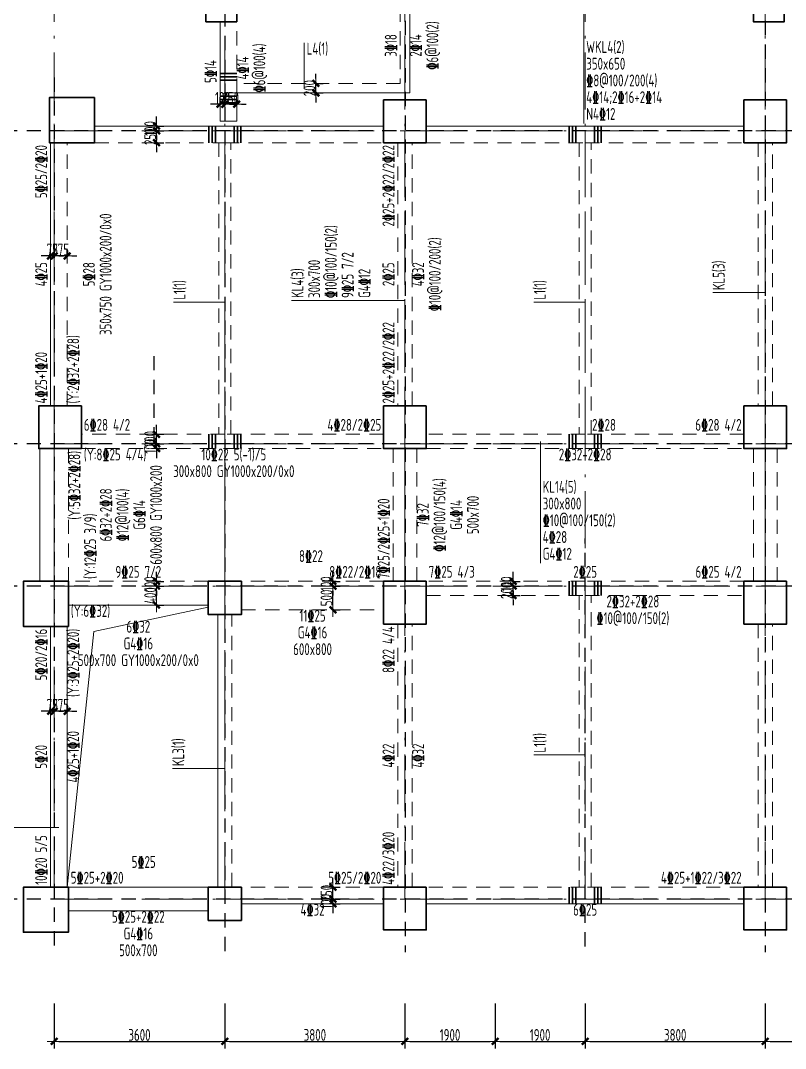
# Model space of a CAD drawing. Header units: millimetres. Extents: x 539196 to 807275, y 431843 to 1156631.
# Drawn here: x 678046 to 694180, y 869509 to 891184 of the extents above; entities that cross this region are included whole.
import ezdxf
from ezdxf.enums import TextEntityAlignment as Align

# ---------------------------------------------------------------- set-up
doc = ezdxf.new("R2010")
doc.units = ezdxf.units.MM
doc.header["$MEASUREMENT"] = 0
for name, pattern in [('DOTE', [2.42, 2, -0.2, 0.02, -0.2]), ('点划线', [1850, 1200, -300, 50, -300]), ('虚线', [500, 300, -200])]:
    doc.linetypes.add(name, pattern=pattern)
doc.layers.add('DOTE', color=1, linetype='DOTE')
for name, color, linetype, lineweight in [('尺寸标注-梁', 3, 'Continuous', 18), ('板洞边线', 253, 'Continuous', 18), ('梁原位标注', 7, 'Continuous', 18), ('梁名称编号', 2, 'Continuous', 18), ('梁标注引线', 2, 'Continuous', 18), ('梁附加箍筋', 1, 'Continuous', 35), ('梁集中标注', 2, 'Continuous', 18), ('砼柱', 2, 'Continuous', 35), ('砼梁', 4, 'Continuous', 18), ('轴线', 9, '点划线', 18), ('轴线标注', 3, 'Continuous', 18)]:
    doc.layers.add(name, color=color, linetype=linetype, lineweight=lineweight)
doc.styles.add('样式 1_yjk_yjk_yjk_yjk_yjk_yjk_yjk_yjk_yjk_yjk', font='yjkeng.shx', dxfattribs={"width": 0.7, "bigfont": 'yjkchn.shx'})
doc.dimstyles.new('盈建科结构_yjk_yjk_yjk_yjk_yjk_yjk_yjk_yjk_yjk_yjk', dxfattribs={"dimscale": 100, "dimtxt": 2.5, "dimasz": 1, "dimexe": 1.5, "dimexo": 0.625, "dimgap": 0.1, "dimtad": 1, "dimdec": 0, "dimrnd": 1, "dimzin": 0, "dimdsep": 46, "dimtxsty": '样式 1_yjk_yjk_yjk_yjk_yjk_yjk_yjk_yjk_yjk_yjk', "dimblk": '_yjkbk', "dimblk1": 'ARCHTICK', "dimblk2": 'ARCHTICK', "dimcen": 0.09, "dimadec": 0, "dimazin": 0, "dimtfac": 1, "dimtdec": 4, "dimtix": 1, "dimtmove": 2, "dimatfit": 3, "dimfxl": 0, "dimtolj": 1, "dimtzin": 0, "dimarcsym": 0})

# ---------------------------------------------------------------- blocks, each defined once
blk = doc.blocks.new('_yjkbk')
blk.add_line((-1, 0), (1.5, 0))
blk.add_lwpolyline([(-0.7, -0.7, 0.5, 0.5, 0), (0.7, 0.7, 0.5, 0.5, 0)], format="xyseb")
blk = doc.blocks.new('*D341')
at = {"layer": 'Defpoints', "color": 0}
for p in [(688435, 879259), (688436, 879259), (688435, 879059)]:
    blk.add_point(p, dxfattribs=at)
at = {"layer": '尺寸标注-梁', "color": 0, "lineweight": -2}
for p, q in [((688436, 879359), (688436, 879459)), ((688435, 879259), (688586, 879259)), ((688436, 879059), (688436, 879259)), ((688435, 879059), (688586, 879059)), ((688436, 878959), (688436, 878859))]:
    blk.add_line(p, q, dxfattribs=at)
at = {"layer": '尺寸标注-梁', "color": 0, "lineweight": -2, "xscale": 100, "yscale": 100, "zscale": 100}
for p, rotation in [((688436, 879259), 270), ((688436, 879059), 90)]:
    blk.add_blockref('_yjkbk', p, dxfattribs=dict(at, rotation=rotation))
at = {"layer": '尺寸标注-梁', "color": 0, "insert": (688301, 879159), "char_height": 250, "attachment_point": 5, "rotation": 90, "style": '样式 1_yjk_yjk_yjk_yjk_yjk_yjk_yjk_yjk_yjk_yjk'}
blk.add_mtext('\\A1;200', dxfattribs=at)
blk = doc.blocks.new('_ARCHTICK')
at = {"color": 0, "linetype": 'ByBlock', "const_width": 0.15}
blk.add_lwpolyline([(-0.5, -0.5), (0.5, 0.5)], dxfattribs=at)
blk = doc.blocks.new('*D342')
at = {"layer": 'Defpoints', "color": 0}
for p in [(688435, 879359), (688436, 879359), (688435, 879259)]:
    blk.add_point(p, dxfattribs=at)
at = {"layer": '尺寸标注-梁', "color": 0, "lineweight": -2}
for p, q in [((688435, 879359), (688586, 879359)), ((688436, 879459), (688436, 879559)), ((688436, 879259), (688436, 879359)), ((688435, 879259), (688586, 879259)), ((688436, 879159), (688436, 879059))]:
    blk.add_line(p, q, dxfattribs=at)
at = {"layer": '尺寸标注-梁', "color": 0, "lineweight": -2, "xscale": 100, "yscale": 100, "zscale": 100}
for p, rotation in [((688436, 879359), 270), ((688436, 879259), 90)]:
    blk.add_blockref('_yjkbk', p, dxfattribs=dict(at, rotation=rotation))
at = {"layer": '尺寸标注-梁', "color": 0, "insert": (688301, 879309), "char_height": 250, "attachment_point": 5, "rotation": 90, "style": '样式 1_yjk_yjk_yjk_yjk_yjk_yjk_yjk_yjk_yjk_yjk'}
blk.add_mtext('\\A1;100', dxfattribs=at)
blk = doc.blocks.new('*D343')
at = {"layer": 'Defpoints', "color": 0}
for p in [(678755, 886220), (678755, 886219), (679030, 886219)]:
    blk.add_point(p, dxfattribs=at)
at = {"layer": '尺寸标注-梁', "color": 0, "lineweight": -2}
for p, q in [((678755, 886219), (678755, 886370)), ((679030, 886219), (679030, 886370)), ((678655, 886220), (678555, 886220)), ((679030, 886220), (678755, 886220)), ((679130, 886220), (679230, 886220))]:
    blk.add_line(p, q, dxfattribs=at)
at = {"layer": '尺寸标注-梁', "color": 0, "lineweight": -2, "xscale": 100, "yscale": 100, "zscale": 100}
blk.add_blockref('_yjkbk', (678755, 886220), dxfattribs=at)
at = {"layer": '尺寸标注-梁', "color": 0, "lineweight": -2, "xscale": 100, "yscale": 100, "zscale": 100, "rotation": 180}
blk.add_blockref('_yjkbk', (679030, 886220), dxfattribs=at)
at = {"layer": '尺寸标注-梁', "color": 0, "insert": (678893, 886355), "char_height": 250, "attachment_point": 5, "style": '样式 1_yjk_yjk_yjk_yjk_yjk_yjk_yjk_yjk_yjk_yjk'}
blk.add_mtext('\\A1;275', dxfattribs=at)
blk = doc.blocks.new('*D344')
at = {"layer": 'Defpoints', "color": 0}
for p in [(678680, 886220), (678680, 886219), (678755, 886219)]:
    blk.add_point(p, dxfattribs=at)
at = {"layer": '尺寸标注-梁', "color": 0, "lineweight": -2}
for p, q in [((678680, 886219), (678680, 886370)), ((678755, 886219), (678755, 886370)), ((678580, 886220), (678480, 886220)), ((678755, 886220), (678680, 886220)), ((678855, 886220), (678955, 886220))]:
    blk.add_line(p, q, dxfattribs=at)
at = {"layer": '尺寸标注-梁', "color": 0, "lineweight": -2, "xscale": 100, "yscale": 100, "zscale": 100}
blk.add_blockref('_yjkbk', (678680, 886220), dxfattribs=at)
at = {"layer": '尺寸标注-梁', "color": 0, "lineweight": -2, "xscale": 100, "yscale": 100, "zscale": 100, "rotation": 180}
blk.add_blockref('_yjkbk', (678755, 886220), dxfattribs=at)
at = {"layer": '尺寸标注-梁', "color": 0, "insert": (678718, 886355), "char_height": 250, "attachment_point": 5, "style": '样式 1_yjk_yjk_yjk_yjk_yjk_yjk_yjk_yjk_yjk_yjk'}
blk.add_mtext('\\A1;75', dxfattribs=at)
blk = doc.blocks.new('*D345')
at = {"layer": 'Defpoints', "color": 0}
for p in [(678755, 876620), (678755, 876619), (679030, 876619)]:
    blk.add_point(p, dxfattribs=at)
at = {"layer": '尺寸标注-梁', "color": 0, "lineweight": -2}
for p, q in [((678755, 876619), (678755, 876770)), ((679030, 876619), (679030, 876770)), ((678655, 876620), (678555, 876620)), ((679030, 876620), (678755, 876620)), ((679130, 876620), (679230, 876620))]:
    blk.add_line(p, q, dxfattribs=at)
at = {"layer": '尺寸标注-梁', "color": 0, "lineweight": -2, "xscale": 100, "yscale": 100, "zscale": 100}
blk.add_blockref('_yjkbk', (678755, 876620), dxfattribs=at)
at = {"layer": '尺寸标注-梁', "color": 0, "lineweight": -2, "xscale": 100, "yscale": 100, "zscale": 100, "rotation": 180}
blk.add_blockref('_yjkbk', (679030, 876620), dxfattribs=at)
at = {"layer": '尺寸标注-梁', "color": 0, "insert": (678893, 876755), "char_height": 250, "attachment_point": 5, "style": '样式 1_yjk_yjk_yjk_yjk_yjk_yjk_yjk_yjk_yjk_yjk'}
blk.add_mtext('\\A1;275', dxfattribs=at)
blk = doc.blocks.new('*D346')
at = {"layer": 'Defpoints', "color": 0}
for p in [(678680, 876620), (678680, 876619), (678755, 876619)]:
    blk.add_point(p, dxfattribs=at)
at = {"layer": '尺寸标注-梁', "color": 0, "lineweight": -2}
for p, q in [((678680, 876619), (678680, 876770)), ((678755, 876619), (678755, 876770)), ((678580, 876620), (678480, 876620)), ((678755, 876620), (678680, 876620)), ((678855, 876620), (678955, 876620))]:
    blk.add_line(p, q, dxfattribs=at)
at = {"layer": '尺寸标注-梁', "color": 0, "lineweight": -2, "xscale": 100, "yscale": 100, "zscale": 100}
blk.add_blockref('_yjkbk', (678680, 876620), dxfattribs=at)
at = {"layer": '尺寸标注-梁', "color": 0, "lineweight": -2, "xscale": 100, "yscale": 100, "zscale": 100, "rotation": 180}
blk.add_blockref('_yjkbk', (678755, 876620), dxfattribs=at)
at = {"layer": '尺寸标注-梁', "color": 0, "insert": (678718, 876755), "char_height": 250, "attachment_point": 5, "style": '样式 1_yjk_yjk_yjk_yjk_yjk_yjk_yjk_yjk_yjk_yjk'}
blk.add_mtext('\\A1;75', dxfattribs=at)
blk = doc.blocks.new('*D347')
at = {"layer": 'Defpoints', "color": 0}
for p in [(680915, 888859), (680916, 888859), (680915, 888609)]:
    blk.add_point(p, dxfattribs=at)
at = {"layer": '尺寸标注-梁', "color": 0, "lineweight": -2}
for p, q in [((680916, 888959), (680916, 889059)), ((680915, 888859), (681066, 888859)), ((680916, 888609), (680916, 888859)), ((680915, 888609), (681066, 888609)), ((680916, 888509), (680916, 888409))]:
    blk.add_line(p, q, dxfattribs=at)
at = {"layer": '尺寸标注-梁', "color": 0, "lineweight": -2, "xscale": 100, "yscale": 100, "zscale": 100}
for p, rotation in [((680916, 888859), 270), ((680916, 888609), 90)]:
    blk.add_blockref('_yjkbk', p, dxfattribs=dict(at, rotation=rotation))
at = {"layer": '尺寸标注-梁', "color": 0, "insert": (680781, 888734), "char_height": 250, "attachment_point": 5, "rotation": 90, "style": '样式 1_yjk_yjk_yjk_yjk_yjk_yjk_yjk_yjk_yjk_yjk'}
blk.add_mtext('\\A1;250', dxfattribs=at)
blk = doc.blocks.new('*D348')
at = {"layer": 'Defpoints', "color": 0}
for p in [(680915, 888959), (680916, 888959), (680915, 888859)]:
    blk.add_point(p, dxfattribs=at)
at = {"layer": '尺寸标注-梁', "color": 0, "lineweight": -2}
for p, q in [((680916, 889059), (680916, 889159)), ((680915, 888959), (681066, 888959)), ((680916, 888859), (680916, 888959)), ((680915, 888859), (681066, 888859)), ((680916, 888759), (680916, 888659))]:
    blk.add_line(p, q, dxfattribs=at)
at = {"layer": '尺寸标注-梁', "color": 0, "lineweight": -2, "xscale": 100, "yscale": 100, "zscale": 100}
for p, rotation in [((680916, 888959), 270), ((680916, 888859), 90)]:
    blk.add_blockref('_yjkbk', p, dxfattribs=dict(at, rotation=rotation))
at = {"layer": '尺寸标注-梁', "color": 0, "insert": (680781, 888909), "char_height": 250, "attachment_point": 5, "rotation": 90, "style": '样式 1_yjk_yjk_yjk_yjk_yjk_yjk_yjk_yjk_yjk_yjk'}
blk.add_mtext('\\A1;100', dxfattribs=at)
blk = doc.blocks.new('*D349')
at = {"layer": 'Defpoints', "color": 0}
for p in [(680915, 882259), (680916, 882259), (680915, 882159)]:
    blk.add_point(p, dxfattribs=at)
at = {"layer": '尺寸标注-梁', "color": 0, "lineweight": -2}
for p, q in [((680916, 882359), (680916, 882459)), ((680915, 882259), (681066, 882259)), ((680916, 882159), (680916, 882259)), ((680915, 882159), (681066, 882159)), ((680916, 882059), (680916, 881959))]:
    blk.add_line(p, q, dxfattribs=at)
at = {"layer": '尺寸标注-梁', "color": 0, "lineweight": -2, "xscale": 100, "yscale": 100, "zscale": 100}
for p, rotation in [((680916, 882259), 270), ((680916, 882159), 90)]:
    blk.add_blockref('_yjkbk', p, dxfattribs=dict(at, rotation=rotation))
at = {"layer": '尺寸标注-梁', "color": 0, "insert": (680781, 882209), "char_height": 250, "attachment_point": 5, "rotation": 90, "style": '样式 1_yjk_yjk_yjk_yjk_yjk_yjk_yjk_yjk_yjk_yjk'}
blk.add_mtext('\\A1;100', dxfattribs=at)
blk = doc.blocks.new('*D350')
at = {"layer": 'Defpoints', "color": 0}
for p in [(680915, 882459), (680916, 882459), (680915, 882259)]:
    blk.add_point(p, dxfattribs=at)
at = {"layer": '尺寸标注-梁', "color": 0, "lineweight": -2}
for p, q in [((680916, 882559), (680916, 882659)), ((680915, 882459), (681066, 882459)), ((680916, 882259), (680916, 882459)), ((680915, 882259), (681066, 882259)), ((680916, 882159), (680916, 882059))]:
    blk.add_line(p, q, dxfattribs=at)
at = {"layer": '尺寸标注-梁', "color": 0, "lineweight": -2, "xscale": 100, "yscale": 100, "zscale": 100}
for p, rotation in [((680916, 882459), 270), ((680916, 882259), 90)]:
    blk.add_blockref('_yjkbk', p, dxfattribs=dict(at, rotation=rotation))
at = {"layer": '尺寸标注-梁', "color": 0, "insert": (680781, 882359), "char_height": 250, "attachment_point": 5, "rotation": 90, "style": '样式 1_yjk_yjk_yjk_yjk_yjk_yjk_yjk_yjk_yjk_yjk'}
blk.add_mtext('\\A1;200', dxfattribs=at)
blk = doc.blocks.new('*D351')
at = {"layer": 'Defpoints', "color": 0}
for p in [(680915, 879259), (680916, 879259), (680915, 878859)]:
    blk.add_point(p, dxfattribs=at)
at = {"layer": '尺寸标注-梁', "color": 0, "lineweight": -2}
for p, q in [((680915, 879259), (681066, 879259)), ((680916, 878959), (680916, 879159)), ((680915, 878859), (681066, 878859))]:
    blk.add_line(p, q, dxfattribs=at)
at = {"layer": '尺寸标注-梁', "color": 0, "lineweight": -2, "xscale": 100, "yscale": 100, "zscale": 100}
for p, rotation in [((680916, 879259), 90), ((680916, 878859), 270)]:
    blk.add_blockref('_yjkbk', p, dxfattribs=dict(at, rotation=rotation))
at = {"layer": '尺寸标注-梁', "color": 0, "insert": (680781, 879059), "char_height": 250, "attachment_point": 5, "rotation": 90, "style": '样式 1_yjk_yjk_yjk_yjk_yjk_yjk_yjk_yjk_yjk_yjk'}
blk.add_mtext('\\A1;400', dxfattribs=at)
blk = doc.blocks.new('*D352')
at = {"layer": 'Defpoints', "color": 0}
for p in [(680915, 879359), (680916, 879359), (680915, 879259)]:
    blk.add_point(p, dxfattribs=at)
at = {"layer": '尺寸标注-梁', "color": 0, "lineweight": -2}
for p, q in [((680915, 879359), (681066, 879359)), ((680916, 879459), (680916, 879559)), ((680916, 879259), (680916, 879359)), ((680915, 879259), (681066, 879259)), ((680916, 879159), (680916, 879059))]:
    blk.add_line(p, q, dxfattribs=at)
at = {"layer": '尺寸标注-梁', "color": 0, "lineweight": -2, "xscale": 100, "yscale": 100, "zscale": 100}
for p, rotation in [((680916, 879359), 270), ((680916, 879259), 90)]:
    blk.add_blockref('_yjkbk', p, dxfattribs=dict(at, rotation=rotation))
at = {"layer": '尺寸标注-梁', "color": 0, "insert": (680781, 879309), "char_height": 250, "attachment_point": 5, "rotation": 90, "style": '样式 1_yjk_yjk_yjk_yjk_yjk_yjk_yjk_yjk_yjk_yjk'}
blk.add_mtext('\\A1;100', dxfattribs=at)
blk = doc.blocks.new('*D353')
at = {"layer": 'Defpoints', "color": 0}
for p in [(684635, 879259), (684636, 879259), (684635, 878759)]:
    blk.add_point(p, dxfattribs=at)
at = {"layer": '尺寸标注-梁', "color": 0, "lineweight": -2}
for p, q in [((684635, 879259), (684786, 879259)), ((684636, 878859), (684636, 879159)), ((684635, 878759), (684786, 878759))]:
    blk.add_line(p, q, dxfattribs=at)
at = {"layer": '尺寸标注-梁', "color": 0, "lineweight": -2, "xscale": 100, "yscale": 100, "zscale": 100}
for p, rotation in [((684636, 879259), 90), ((684636, 878759), 270)]:
    blk.add_blockref('_yjkbk', p, dxfattribs=dict(at, rotation=rotation))
at = {"layer": '尺寸标注-梁', "color": 0, "insert": (684501, 879009), "char_height": 250, "attachment_point": 5, "rotation": 90, "style": '样式 1_yjk_yjk_yjk_yjk_yjk_yjk_yjk_yjk_yjk_yjk'}
blk.add_mtext('\\A1;500', dxfattribs=at)
blk = doc.blocks.new('*D354')
at = {"layer": 'Defpoints', "color": 0}
for p in [(684635, 879359), (684636, 879359), (684635, 879259)]:
    blk.add_point(p, dxfattribs=at)
at = {"layer": '尺寸标注-梁', "color": 0, "lineweight": -2}
for p, q in [((684635, 879359), (684786, 879359)), ((684636, 879459), (684636, 879559)), ((684636, 879259), (684636, 879359)), ((684635, 879259), (684786, 879259)), ((684636, 879159), (684636, 879059))]:
    blk.add_line(p, q, dxfattribs=at)
at = {"layer": '尺寸标注-梁', "color": 0, "lineweight": -2, "xscale": 100, "yscale": 100, "zscale": 100}
for p, rotation in [((684636, 879359), 270), ((684636, 879259), 90)]:
    blk.add_blockref('_yjkbk', p, dxfattribs=dict(at, rotation=rotation))
at = {"layer": '尺寸标注-梁', "color": 0, "insert": (684501, 879309), "char_height": 250, "attachment_point": 5, "rotation": 90, "style": '样式 1_yjk_yjk_yjk_yjk_yjk_yjk_yjk_yjk_yjk_yjk'}
blk.add_mtext('\\A1;100', dxfattribs=at)
blk = doc.blocks.new('*D355')
at = {"layer": 'Defpoints', "color": 0}
for p in [(684635, 872659), (684636, 872659), (684635, 872559)]:
    blk.add_point(p, dxfattribs=at)
at = {"layer": '尺寸标注-梁', "color": 0, "lineweight": -2}
for p, q in [((684636, 872759), (684636, 872859)), ((684635, 872659), (684786, 872659)), ((684636, 872559), (684636, 872659)), ((684635, 872559), (684786, 872559)), ((684636, 872459), (684636, 872359))]:
    blk.add_line(p, q, dxfattribs=at)
at = {"layer": '尺寸标注-梁', "color": 0, "lineweight": -2, "xscale": 100, "yscale": 100, "zscale": 100}
for p, rotation in [((684636, 872659), 270), ((684636, 872559), 90)]:
    blk.add_blockref('_yjkbk', p, dxfattribs=dict(at, rotation=rotation))
at = {"layer": '尺寸标注-梁', "color": 0, "insert": (684501, 872609), "char_height": 250, "attachment_point": 5, "rotation": 90, "style": '样式 1_yjk_yjk_yjk_yjk_yjk_yjk_yjk_yjk_yjk_yjk'}
blk.add_mtext('\\A1;100', dxfattribs=at)
blk = doc.blocks.new('*D356')
at = {"layer": 'Defpoints', "color": 0}
for p in [(684635, 872909), (684636, 872909), (684635, 872659)]:
    blk.add_point(p, dxfattribs=at)
at = {"layer": '尺寸标注-梁', "color": 0, "lineweight": -2}
for p, q in [((684636, 873009), (684636, 873109)), ((684635, 872909), (684786, 872909)), ((684636, 872659), (684636, 872909)), ((684635, 872659), (684786, 872659)), ((684636, 872559), (684636, 872459))]:
    blk.add_line(p, q, dxfattribs=at)
at = {"layer": '尺寸标注-梁', "color": 0, "lineweight": -2, "xscale": 100, "yscale": 100, "zscale": 100}
for p, rotation in [((684636, 872909), 270), ((684636, 872659), 90)]:
    blk.add_blockref('_yjkbk', p, dxfattribs=dict(at, rotation=rotation))
at = {"layer": '尺寸标注-梁', "color": 0, "insert": (684501, 872784), "char_height": 250, "attachment_point": 5, "rotation": 90, "style": '样式 1_yjk_yjk_yjk_yjk_yjk_yjk_yjk_yjk_yjk_yjk'}
blk.add_mtext('\\A1;250', dxfattribs=at)
blk = doc.blocks.new('*D364')
at = {"layer": 'Defpoints', "color": 0}
for p in [(684275, 889859), (684276, 889859), (684275, 889659)]:
    blk.add_point(p, dxfattribs=at)
at = {"layer": '尺寸标注-梁', "color": 0, "lineweight": -2}
for p, q in [((684276, 889959), (684276, 890059)), ((684275, 889859), (684426, 889859)), ((684276, 889659), (684276, 889859)), ((684275, 889659), (684426, 889659)), ((684276, 889559), (684276, 889459))]:
    blk.add_line(p, q, dxfattribs=at)
at = {"layer": '尺寸标注-梁', "color": 0, "lineweight": -2, "xscale": 100, "yscale": 100, "zscale": 100}
for p, rotation in [((684276, 889859), 270), ((684276, 889659), 90)]:
    blk.add_blockref('_yjkbk', p, dxfattribs=dict(at, rotation=rotation))
at = {"layer": '尺寸标注-梁', "color": 0, "insert": (684141, 889759), "char_height": 250, "attachment_point": 5, "rotation": 90, "style": '样式 1_yjk_yjk_yjk_yjk_yjk_yjk_yjk_yjk_yjk_yjk'}
blk.add_mtext('\\A1;200', dxfattribs=at)
blk = doc.blocks.new('*D365')
at = {"layer": 'Defpoints', "color": 0}
for p in [(682355, 889420), (682355, 889419), (682605, 889419)]:
    blk.add_point(p, dxfattribs=at)
at = {"layer": '尺寸标注-梁', "color": 0, "lineweight": -2}
for p, q in [((682355, 889419), (682355, 889570)), ((682605, 889419), (682605, 889570)), ((682255, 889420), (682155, 889420)), ((682605, 889420), (682355, 889420)), ((682705, 889420), (682805, 889420))]:
    blk.add_line(p, q, dxfattribs=at)
at = {"layer": '尺寸标注-梁', "color": 0, "lineweight": -2, "xscale": 100, "yscale": 100, "zscale": 100}
blk.add_blockref('_yjkbk', (682355, 889420), dxfattribs=at)
at = {"layer": '尺寸标注-梁', "color": 0, "lineweight": -2, "xscale": 100, "yscale": 100, "zscale": 100, "rotation": 180}
blk.add_blockref('_yjkbk', (682605, 889420), dxfattribs=at)
at = {"layer": '尺寸标注-梁', "color": 0, "insert": (682480, 889555), "char_height": 250, "attachment_point": 5, "style": '样式 1_yjk_yjk_yjk_yjk_yjk_yjk_yjk_yjk_yjk_yjk'}
blk.add_mtext('\\A1;250', dxfattribs=at)
blk = doc.blocks.new('*D366')
at = {"layer": 'Defpoints', "color": 0}
for p in [(682255, 889420), (682255, 889419), (682355, 889419)]:
    blk.add_point(p, dxfattribs=at)
at = {"layer": '尺寸标注-梁', "color": 0, "lineweight": -2}
for p, q in [((682255, 889419), (682255, 889570)), ((682355, 889419), (682355, 889570)), ((682155, 889420), (682055, 889420)), ((682355, 889420), (682255, 889420)), ((682455, 889420), (682555, 889420))]:
    blk.add_line(p, q, dxfattribs=at)
at = {"layer": '尺寸标注-梁', "color": 0, "lineweight": -2, "xscale": 100, "yscale": 100, "zscale": 100}
blk.add_blockref('_yjkbk', (682255, 889420), dxfattribs=at)
at = {"layer": '尺寸标注-梁', "color": 0, "lineweight": -2, "xscale": 100, "yscale": 100, "zscale": 100, "rotation": 180}
blk.add_blockref('_yjkbk', (682355, 889420), dxfattribs=at)
at = {"layer": '尺寸标注-梁', "color": 0, "insert": (682305, 889555), "char_height": 250, "attachment_point": 5, "style": '样式 1_yjk_yjk_yjk_yjk_yjk_yjk_yjk_yjk_yjk_yjk'}
blk.add_mtext('\\A1;100', dxfattribs=at)
blk = doc.blocks.new('*D383')
at = {"layer": 'Defpoints', "color": 0}
for p in [(678755, 872659), (682355, 872659), (682355, 869659)]:
    blk.add_point(p, dxfattribs=at)
at = {"layer": '轴线标注', "color": 0, "lineweight": -2}
for p, q in [((678755, 870459), (678755, 869509)), ((682355, 870459), (682355, 869509)), ((678855, 869659), (682255, 869659))]:
    blk.add_line(p, q, dxfattribs=at)
at = {"layer": '轴线标注', "color": 0, "lineweight": -2, "xscale": 100, "yscale": 100, "zscale": 100, "rotation": 180}
blk.add_blockref('_yjkbk', (678755, 869659), dxfattribs=at)
at = {"layer": '轴线标注', "color": 0, "lineweight": -2, "xscale": 100, "yscale": 100, "zscale": 100}
blk.add_blockref('_yjkbk', (682355, 869659), dxfattribs=at)
at = {"layer": '轴线标注', "color": 0, "insert": (680555, 869794), "char_height": 250, "attachment_point": 5, "style": '样式 1_yjk_yjk_yjk_yjk_yjk_yjk_yjk_yjk_yjk_yjk'}
blk.add_mtext('\\A1;3600', dxfattribs=at)
blk = doc.blocks.new('*D385')
at = {"layer": 'Defpoints', "color": 0}
for p in [(682355, 872659), (686155, 872659), (686155, 869659)]:
    blk.add_point(p, dxfattribs=at)
at = {"layer": '轴线标注', "color": 0, "lineweight": -2}
for p, q in [((682355, 870459), (682355, 869509)), ((686155, 870459), (686155, 869509)), ((682455, 869659), (686055, 869659))]:
    blk.add_line(p, q, dxfattribs=at)
at = {"layer": '轴线标注', "color": 0, "lineweight": -2, "xscale": 100, "yscale": 100, "zscale": 100, "rotation": 180}
blk.add_blockref('_yjkbk', (682355, 869659), dxfattribs=at)
at = {"layer": '轴线标注', "color": 0, "lineweight": -2, "xscale": 100, "yscale": 100, "zscale": 100}
blk.add_blockref('_yjkbk', (686155, 869659), dxfattribs=at)
at = {"layer": '轴线标注', "color": 0, "insert": (684255, 869794), "char_height": 250, "attachment_point": 5, "style": '样式 1_yjk_yjk_yjk_yjk_yjk_yjk_yjk_yjk_yjk_yjk'}
blk.add_mtext('\\A1;3800', dxfattribs=at)
blk = doc.blocks.new('*D387')
at = {"layer": 'Defpoints', "color": 0}
for p in [(686155, 872659), (688055, 872659), (688055, 869659)]:
    blk.add_point(p, dxfattribs=at)
at = {"layer": '轴线标注', "color": 0, "lineweight": -2}
for p, q in [((686155, 870459), (686155, 869509)), ((688055, 870459), (688055, 869509)), ((686255, 869659), (687955, 869659))]:
    blk.add_line(p, q, dxfattribs=at)
at = {"layer": '轴线标注', "color": 0, "lineweight": -2, "xscale": 100, "yscale": 100, "zscale": 100, "rotation": 180}
blk.add_blockref('_yjkbk', (686155, 869659), dxfattribs=at)
at = {"layer": '轴线标注', "color": 0, "lineweight": -2, "xscale": 100, "yscale": 100, "zscale": 100}
blk.add_blockref('_yjkbk', (688055, 869659), dxfattribs=at)
at = {"layer": '轴线标注', "color": 0, "insert": (687105, 869794), "char_height": 250, "attachment_point": 5, "style": '样式 1_yjk_yjk_yjk_yjk_yjk_yjk_yjk_yjk_yjk_yjk'}
blk.add_mtext('\\A1;1900', dxfattribs=at)
blk = doc.blocks.new('*D389')
at = {"layer": 'Defpoints', "color": 0}
for p in [(688055, 872659), (689955, 872659), (689955, 869659)]:
    blk.add_point(p, dxfattribs=at)
at = {"layer": '轴线标注', "color": 0, "lineweight": -2}
for p, q in [((688055, 870459), (688055, 869509)), ((689955, 870459), (689955, 869509)), ((688155, 869659), (689855, 869659))]:
    blk.add_line(p, q, dxfattribs=at)
at = {"layer": '轴线标注', "color": 0, "lineweight": -2, "xscale": 100, "yscale": 100, "zscale": 100, "rotation": 180}
blk.add_blockref('_yjkbk', (688055, 869659), dxfattribs=at)
at = {"layer": '轴线标注', "color": 0, "lineweight": -2, "xscale": 100, "yscale": 100, "zscale": 100}
blk.add_blockref('_yjkbk', (689955, 869659), dxfattribs=at)
at = {"layer": '轴线标注', "color": 0, "insert": (689005, 869794), "char_height": 250, "attachment_point": 5, "style": '样式 1_yjk_yjk_yjk_yjk_yjk_yjk_yjk_yjk_yjk_yjk'}
blk.add_mtext('\\A1;1900', dxfattribs=at)
blk = doc.blocks.new('*D391')
at = {"layer": 'Defpoints', "color": 0}
for p in [(689955, 872659), (693755, 872659), (693755, 869659)]:
    blk.add_point(p, dxfattribs=at)
at = {"layer": '轴线标注', "color": 0, "lineweight": -2}
for p, q in [((689955, 870459), (689955, 869509)), ((693755, 870459), (693755, 869509)), ((690055, 869659), (693655, 869659))]:
    blk.add_line(p, q, dxfattribs=at)
at = {"layer": '轴线标注', "color": 0, "lineweight": -2, "xscale": 100, "yscale": 100, "zscale": 100, "rotation": 180}
blk.add_blockref('_yjkbk', (689955, 869659), dxfattribs=at)
at = {"layer": '轴线标注', "color": 0, "lineweight": -2, "xscale": 100, "yscale": 100, "zscale": 100}
blk.add_blockref('_yjkbk', (693755, 869659), dxfattribs=at)
at = {"layer": '轴线标注', "color": 0, "insert": (691855, 869794), "char_height": 250, "attachment_point": 5, "style": '样式 1_yjk_yjk_yjk_yjk_yjk_yjk_yjk_yjk_yjk_yjk'}
blk.add_mtext('\\A1;3800', dxfattribs=at)
blk = doc.blocks.new('*D393')
at = {"layer": 'Defpoints', "color": 0}
for p in [(693755, 872659), (697555, 872659), (697555, 869659)]:
    blk.add_point(p, dxfattribs=at)
at = {"layer": '轴线标注', "color": 0, "lineweight": -2}
for p, q in [((693755, 870459), (693755, 869509)), ((697555, 870459), (697555, 869509)), ((693855, 869659), (697455, 869659))]:
    blk.add_line(p, q, dxfattribs=at)
at = {"layer": '轴线标注', "color": 0, "lineweight": -2, "xscale": 100, "yscale": 100, "zscale": 100, "rotation": 180}
blk.add_blockref('_yjkbk', (693755, 869659), dxfattribs=at)
at = {"layer": '轴线标注', "color": 0, "lineweight": -2, "xscale": 100, "yscale": 100, "zscale": 100}
blk.add_blockref('_yjkbk', (697555, 869659), dxfattribs=at)
at = {"layer": '轴线标注', "color": 0, "insert": (695655, 869794), "char_height": 250, "attachment_point": 5, "style": '样式 1_yjk_yjk_yjk_yjk_yjk_yjk_yjk_yjk_yjk_yjk'}
blk.add_mtext('\\A1;3800', dxfattribs=at)
blk = doc.blocks.new('*D423')
at = {"layer": 'Defpoints', "color": 0}
for p in [(678755, 891559), (675755, 889659), (678755, 889659)]:
    blk.add_point(p, dxfattribs=at)
at = {"layer": '轴线标注', "color": 0, "lineweight": -2}
for p, q in [((676555, 891559), (675605, 891559)), ((675755, 891459), (675755, 889759)), ((676555, 889659), (675605, 889659))]:
    blk.add_line(p, q, dxfattribs=at)
at = {"layer": '轴线标注', "color": 0, "lineweight": -2, "xscale": 100, "yscale": 100, "zscale": 100}
for p, rotation in [((675755, 891559), 90), ((675755, 889659), 270)]:
    blk.add_blockref('_yjkbk', p, dxfattribs=dict(at, rotation=rotation))
at = {"layer": '轴线标注', "color": 0, "insert": (675620, 890609), "char_height": 250, "attachment_point": 5, "rotation": 90, "style": '样式 1_yjk_yjk_yjk_yjk_yjk_yjk_yjk_yjk_yjk_yjk'}
blk.add_mtext('\\A1;1900', dxfattribs=at)
blk = doc.blocks.new('*D425')
at = {"layer": 'Defpoints', "color": 0}
for p in [(678755, 889659), (675755, 888859), (678755, 888859)]:
    blk.add_point(p, dxfattribs=at)
at = {"layer": '轴线标注', "color": 0, "lineweight": -2}
for p, q in [((676555, 889659), (675605, 889659)), ((675755, 889559), (675755, 888959)), ((676555, 888859), (675605, 888859))]:
    blk.add_line(p, q, dxfattribs=at)
at = {"layer": '轴线标注', "color": 0, "lineweight": -2, "xscale": 100, "yscale": 100, "zscale": 100}
for p, rotation in [((675755, 889659), 90), ((675755, 888859), 270)]:
    blk.add_blockref('_yjkbk', p, dxfattribs=dict(at, rotation=rotation))
at = {"layer": '轴线标注', "color": 0, "insert": (675620, 889259), "char_height": 250, "attachment_point": 5, "rotation": 90, "style": '样式 1_yjk_yjk_yjk_yjk_yjk_yjk_yjk_yjk_yjk_yjk'}
blk.add_mtext('\\A1;800', dxfattribs=at)
blk = doc.blocks.new('*D427')
at = {"layer": 'Defpoints', "color": 0}
for p in [(678755, 888859), (675755, 882259), (678755, 882259)]:
    blk.add_point(p, dxfattribs=at)
at = {"layer": '轴线标注', "color": 0, "lineweight": -2}
for p, q in [((676555, 888859), (675605, 888859)), ((675755, 888759), (675755, 882359)), ((676555, 882259), (675605, 882259))]:
    blk.add_line(p, q, dxfattribs=at)
at = {"layer": '轴线标注', "color": 0, "lineweight": -2, "xscale": 100, "yscale": 100, "zscale": 100}
for p, rotation in [((675755, 888859), 90), ((675755, 882259), 270)]:
    blk.add_blockref('_yjkbk', p, dxfattribs=dict(at, rotation=rotation))
at = {"layer": '轴线标注', "color": 0, "insert": (675620, 885559), "char_height": 250, "attachment_point": 5, "rotation": 90, "style": '样式 1_yjk_yjk_yjk_yjk_yjk_yjk_yjk_yjk_yjk_yjk'}
blk.add_mtext('\\A1;6600', dxfattribs=at)
blk = doc.blocks.new('*D429')
at = {"layer": 'Defpoints', "color": 0}
for p in [(678755, 882259), (675755, 879259), (678755, 879259)]:
    blk.add_point(p, dxfattribs=at)
at = {"layer": '轴线标注', "color": 0, "lineweight": -2}
for p, q in [((676555, 882259), (675605, 882259)), ((675755, 882159), (675755, 879359)), ((676555, 879259), (675605, 879259))]:
    blk.add_line(p, q, dxfattribs=at)
at = {"layer": '轴线标注', "color": 0, "lineweight": -2, "xscale": 100, "yscale": 100, "zscale": 100}
for p, rotation in [((675755, 882259), 90), ((675755, 879259), 270)]:
    blk.add_blockref('_yjkbk', p, dxfattribs=dict(at, rotation=rotation))
at = {"layer": '轴线标注', "color": 0, "insert": (675620, 880759), "char_height": 250, "attachment_point": 5, "rotation": 90, "style": '样式 1_yjk_yjk_yjk_yjk_yjk_yjk_yjk_yjk_yjk_yjk'}
blk.add_mtext('\\A1;3000', dxfattribs=at)
blk = doc.blocks.new('*D431')
at = {"layer": 'Defpoints', "color": 0}
for p in [(678755, 879259), (675755, 872659), (678755, 872659)]:
    blk.add_point(p, dxfattribs=at)
at = {"layer": '轴线标注', "color": 0, "lineweight": -2}
for p, q in [((676555, 879259), (675605, 879259)), ((675755, 879159), (675755, 872759)), ((676555, 872659), (675605, 872659))]:
    blk.add_line(p, q, dxfattribs=at)
at = {"layer": '轴线标注', "color": 0, "lineweight": -2, "xscale": 100, "yscale": 100, "zscale": 100}
for p, rotation in [((675755, 879259), 90), ((675755, 872659), 270)]:
    blk.add_blockref('_yjkbk', p, dxfattribs=dict(at, rotation=rotation))
at = {"layer": '轴线标注', "color": 0, "insert": (675620, 875959), "char_height": 250, "attachment_point": 5, "rotation": 90, "style": '样式 1_yjk_yjk_yjk_yjk_yjk_yjk_yjk_yjk_yjk_yjk'}
blk.add_mtext('\\A1;6600', dxfattribs=at)
blk = doc.blocks.new('jzzw')
at = {"layer": 'DOTE', "color": 1, "linetype": '虚线'}
for p, q in [((928786, 890469), (928786, 834829)), ((917386, 873149), (917386, 834829)), ((921186, 872969), (921186, 834829)), ((913786, 853271), (913786, 834829)), ((913786, 853271), (913786, 834829)), ((913786, 853271), (913786, 834829)), ((952506, 852149), (912186, 852149)), ((915886, 847399), (915886, 845549)), ((952506, 845549), (911886, 845549)), ((952506, 845549), (911886, 845549)), ((924986, 834949), (924986, 843549)), ((952506, 842549), (911886, 842549)), ((952506, 842549), (911886, 842549)), ((952506, 835949), (912186, 835949)), ((952506, 835949), (912186, 835949)), ((952506, 835949), (912186, 835949)), ((952506, 835949), (912186, 835949))]:
    blk.add_line(p, q, dxfattribs=at)

msp = doc.modelspace()

# ---------------------------------------------------------------- linework, layer by layer
at = {"layer": '板洞边线'}
for p, q in [((679055.4, 878409.2), (679055.4, 878859.2)), ((682005.4, 878816.3), (679591.7, 878298)), ((682005.4, 878859.2), (682005.4, 878816.3)), ((679030.4, 878409.2), (679055.4, 878409.2)), ((679591.7, 878298), (679030.4, 872909.2))]:
    msp.add_line(p, q, dxfattribs=at)
at = {"layer": '梁标注引线'}
for p, q in [((689928, 891634.2), (689928, 889015.7)), ((684031.4, 889759.2), (684031.4, 890716.7)), ((693755.4, 885451.1), (692647.9, 885451.1)), ((682355.4, 885248.6), (681272.9, 885248.6)), ((686155.4, 885284.2), (683761.9, 885284.2)), ((689955.4, 885248.6), (688872.9, 885248.6)), ((689010.2, 882309.2), (689010.2, 879740.7)), ((689955.4, 875698.6), (688872.9, 875698.6)), ((682355.4, 875414.5), (681247.9, 875414.5)), ((678855.4, 874165.5), (676211.9, 874165.5))]:
    msp.add_line(p, q, dxfattribs=at)
at = {"layer": '梁附加箍筋'}
for p, q in [((682605.4, 890069.2), (682255.4, 890069.2)), ((682605.4, 889999.2), (682255.4, 889999.2)), ((682605.4, 889929.2), (682255.4, 889929.2)), ((682605.4, 889589.2), (682255.4, 889589.2)), ((682605.4, 889519.2), (682255.4, 889519.2)), ((682605.4, 889449.2), (682255.4, 889449.2)), ((682020.4, 888609.2), (682020.4, 888959.2)), ((682090.4, 888609.2), (682090.4, 888959.2)), ((682160.4, 888609.2), (682160.4, 888959.2)), ((682550.4, 888609.2), (682550.4, 888959.2)), ((682620.4, 888609.2), (682620.4, 888959.2)), ((682690.4, 888609.2), (682690.4, 888959.2)), ((689620.4, 888609.2), (689620.4, 888959.2)), ((689690.4, 888609.2), (689690.4, 888959.2)), ((689760.4, 888609.2), (689760.4, 888959.2)), ((690150.4, 888609.2), (690150.4, 888959.2)), ((690220.4, 888609.2), (690220.4, 888959.2)), ((690290.4, 888609.2), (690290.4, 888959.2)), ((682020.4, 882159.2), (682020.4, 882459.2)), ((682090.4, 882159.2), (682090.4, 882459.2)), ((682160.4, 882159.2), (682160.4, 882459.2)), ((682550.4, 882159.2), (682550.4, 882459.2)), ((682620.4, 882159.2), (682620.4, 882459.2)), ((682690.4, 882159.2), (682690.4, 882459.2)), ((689620.4, 882159.2), (689620.4, 882459.2)), ((689690.4, 882159.2), (689690.4, 882459.2)), ((689760.4, 882159.2), (689760.4, 882459.2)), ((690150.4, 882159.2), (690150.4, 882459.2)), ((690220.4, 882159.2), (690220.4, 882459.2)), ((690290.4, 882159.2), (690290.4, 882459.2)), ((689620.4, 879059.2), (689620.4, 879359.2)), ((689690.4, 879059.2), (689690.4, 879359.2)), ((689760.4, 879059.2), (689760.4, 879359.2)), ((690150.4, 879059.2), (690150.4, 879359.2)), ((690220.4, 879059.2), (690220.4, 879359.2)), ((690290.4, 879059.2), (690290.4, 879359.2)), ((689620.4, 872559.2), (689620.4, 872909.2)), ((689690.4, 872559.2), (689690.4, 872909.2)), ((689760.4, 872559.2), (689760.4, 872909.2)), ((690150.4, 872559.2), (690150.4, 872909.2)), ((690220.4, 872559.2), (690220.4, 872909.2)), ((690290.4, 872559.2), (690290.4, 872909.2))]:
    msp.add_line(p, q, dxfattribs=at)
at = {"layer": '砼柱'}
for points in [[(682605.4, 891809.2), (681955.4, 891809.2), (681955.4, 891159.2), (682605.4, 891159.2)], [(694155.4, 891809.2), (693505.4, 891809.2), (693505.4, 891159.2), (694155.4, 891159.2)], [(679605.4, 889559.2), (678655.4, 889559.2), (678655.4, 888609.2), (679605.4, 888609.2)], [(686605.4, 889509.2), (685705.4, 889509.2), (685705.4, 888609.2), (686605.4, 888609.2)], [(694205.4, 889509.2), (693305.4, 889509.2), (693305.4, 888609.2), (694205.4, 888609.2)], [(679330.4, 883059.2), (678430.4, 883059.2), (678430.4, 882159.2), (679330.4, 882159.2)], [(686605.4, 883059.2), (685705.4, 883059.2), (685705.4, 882159.2), (686605.4, 882159.2)], [(694205.4, 883059.2), (693305.4, 883059.2), (693305.4, 882159.2), (694205.4, 882159.2)], [(679055.4, 879359.2), (678105.4, 879359.2), (678105.4, 878409.2), (679055.4, 878409.2)], [(682705.4, 879359.2), (682005.4, 879359.2), (682005.4, 878659.2), (682705.4, 878659.2)], [(686605.4, 879359.2), (685705.4, 879359.2), (685705.4, 878459.2), (686605.4, 878459.2)], [(694205.4, 879359.2), (693305.4, 879359.2), (693305.4, 878459.2), (694205.4, 878459.2)], [(679055.4, 872909.2), (678105.4, 872909.2), (678105.4, 871959.2), (679055.4, 871959.2)], [(682705.4, 872909.2), (682005.4, 872909.2), (682005.4, 872209.2), (682705.4, 872209.2)], [(686605.4, 872909.2), (685705.4, 872909.2), (685705.4, 872009.2), (686605.4, 872009.2)], [(694205.4, 872909.2), (693305.4, 872909.2), (693305.4, 872009.2), (694205.4, 872009.2)]]:
    msp.add_lwpolyline(points, close=True, dxfattribs=at)
at = {"layer": '砼梁', "linetype": '虚线'}
for p, q in [((686055.4, 891459.2), (686055.4, 889859.2)), ((682605.4, 889659.2), (682605.4, 891159.2)), ((685555.4, 889859.2), (682605.4, 889859.2)), ((686055.4, 889859.2), (685555.4, 889859.2)), ((679030.4, 883059.2), (679030.4, 888609.2)), ((679605.4, 888609.2), (682355.4, 888609.2)), ((682230.4, 888609.2), (682230.4, 882459.2)), ((682355.5, 888609.2), (685705.4, 888609.2)), ((682480.4, 882459.2), (682480.4, 888609.2)), ((686005.4, 888609.2), (686005.4, 883059.2)), ((686305.4, 883059.2), (686305.4, 888609.2)), ((686605.4, 888609.2), (689955.4, 888609.2)), ((689830.4, 888609.2), (689830.4, 882459.2)), ((689955.5, 888609.2), (693305.4, 888609.2)), ((690080.4, 882459.2), (690080.4, 888609.2)), ((693605.4, 888609.2), (693605.4, 883059.2)), ((693905.4, 883059.2), (693905.4, 888609.2)), ((682355.4, 882459.2), (679330.4, 882459.2)), ((685705.4, 882459.2), (682355.5, 882459.2)), ((689955.4, 882459.2), (686605.4, 882459.2)), ((693305.4, 882459.2), (689955.5, 882459.2)), ((679055.4, 879359.2), (679055.4, 882159.2)), ((679330.4, 882159.2), (682355.4, 882159.2)), ((682355.4, 882159.2), (685705.4, 882159.2)), ((685905.4, 882159.2), (685905.4, 879359.2)), ((686405.4, 879359.2), (686405.4, 882159.2)), ((686605.4, 882159.2), (689955.4, 882159.2)), ((689955.4, 882159.2), (693305.4, 882159.2)), ((693505.4, 882159.2), (693505.4, 879359.2)), ((694005.4, 879359.2), (694005.4, 882159.2)), ((682005.4, 879359.2), (679055.4, 879359.2)), ((685705.4, 879359.2), (682705.4, 879359.2)), ((689955.4, 879359.2), (686605.4, 879359.2)), ((693305.4, 879359.2), (689955.4, 879359.2)), ((686605.4, 879059.2), (689955.4, 879059.2)), ((689830.4, 879059.2), (689830.4, 872909.2)), ((689955.5, 879059.2), (693305.4, 879059.2)), ((690080.4, 872909.2), (690080.4, 879059.2)), ((682705.4, 878759.2), (685705.4, 878759.2)), ((682505.4, 872909.2), (682505.4, 878659.2)), ((686005.4, 878459.2), (686005.4, 872909.2)), ((686305.4, 872909.2), (686305.4, 878459.2)), ((693605.4, 878459.2), (693605.4, 872909.2)), ((693905.4, 872909.2), (693905.4, 878459.2)), ((685705.4, 872909.2), (682705.4, 872909.2)), ((689955.4, 872909.2), (686605.4, 872909.2)), ((693305.4, 872909.2), (689955.5, 872909.2))]:
    msp.add_line(p, q, dxfattribs=at)
at = {"layer": '砼梁'}
for p, q in [((686255.4, 889659.2), (686255.4, 891459.2)), ((682255.4, 891159.2), (682255.4, 889659.2)), ((682255.4, 889659.2), (682255.4, 889059.2)), ((682605.4, 889659.2), (685555.4, 889659.2)), ((682605.4, 889059.2), (682605.4, 889659.2)), ((685555.4, 889659.2), (686255.4, 889659.2)), ((682355.4, 888959.2), (679605.4, 888959.2)), ((682255.4, 889059.2), (682605.4, 889059.2)), ((685705.4, 888959.2), (682355.4, 888959.2)), ((689955.4, 888959.2), (686605.4, 888959.2)), ((693305.4, 888959.2), (689955.4, 888959.2)), ((678680.4, 888609.2), (678680.4, 883059.2)), ((678455.4, 882159.2), (678455.4, 879359.2)), ((679055.4, 878859.2), (682005.4, 878859.2)), ((682205.4, 878659.2), (682205.4, 872909.2)), ((678680.4, 878409.2), (678680.4, 872909.2)), ((679030.4, 872909.2), (679030.4, 878409.2)), ((682005.4, 872909.2), (679055.4, 872909.2)), ((682705.4, 872559.2), (685705.4, 872559.2)), ((686605.4, 872559.2), (689955.4, 872559.2)), ((689955.4, 872559.2), (693305.4, 872559.2)), ((679055.4, 872409.2), (682005.4, 872409.2))]:
    msp.add_line(p, q, dxfattribs=at)
at = {"layer": '轴线'}
for p, q in [((678755.4, 872659.2), (678755.4, 926059.2)), ((682355.4, 872659.2), (682355.4, 926059.2)), ((686155.4, 872659.2), (686155.4, 926059.2)), ((689955.4, 872659.2), (689955.4, 926059.2)), ((693755.4, 872659.2), (693755.4, 926059.2)), ((682355.4, 889659.2), (682355.4, 891559.2)), ((686155.4, 889659.2), (686155.4, 891559.2)), ((682355.4, 889059.2), (682355.4, 889659.2)), ((682355.4, 889659.2), (685555.4, 889659.2)), ((682355.4, 889659.2), (686155.4, 889659.2)), ((685555.4, 889659.2), (686155.4, 889659.2)), ((678755.4, 882259.2), (678755.4, 888859.2)), ((678755.4, 888859.2), (682355.4, 888859.2)), ((678755.4, 888859.2), (716355.4, 888859.2)), ((682355.4, 882259.2), (682355.4, 888859.2)), ((682355.4, 888859.2), (686155.4, 888859.2)), ((686155.4, 882259.2), (686155.4, 888859.2)), ((686155.4, 888859.2), (689955.4, 888859.2)), ((689955.4, 882259.2), (689955.4, 888859.2)), ((689955.4, 888859.2), (693755.4, 888859.2)), ((693755.4, 882259.2), (693755.4, 888859.2)), ((693755.4, 888859.2), (697555.4, 888859.2)), ((678755.4, 879259.2), (678755.4, 882259.2)), ((678755.4, 882259.2), (682355.4, 882259.2)), ((678755.4, 882259.2), (716355.4, 882259.2)), ((682355.4, 879259.2), (682355.4, 882259.2)), ((682355.4, 882259.2), (686155.4, 882259.2)), ((686155.4, 879259.2), (686155.4, 882259.2)), ((686155.4, 882259.2), (689955.4, 882259.2)), ((689955.4, 882259.2), (693755.4, 882259.2)), ((693755.4, 879259.2), (693755.4, 882259.2)), ((693755.4, 882259.2), (697555.4, 882259.2)), ((678755.4, 872659.2), (678755.4, 879259.2)), ((678755.4, 879259.2), (682355.4, 879259.2)), ((678755.4, 879259.2), (716355.4, 879259.2)), ((682355.4, 872659.2), (682355.4, 879259.2)), ((682355.4, 879259.2), (686155.4, 879259.2)), ((686155.4, 872659.2), (686155.4, 879259.2)), ((686155.4, 879259.2), (689955.4, 879259.2)), ((689955.4, 872659.2), (689955.4, 879259.2)), ((689955.4, 879259.2), (693755.4, 879259.2)), ((693755.4, 872659.2), (693755.4, 879259.2)), ((693755.4, 879259.2), (697555.4, 879259.2)), ((678755.4, 872659.2), (682355.4, 872659.2)), ((678755.4, 872659.2), (716355.4, 872659.2)), ((682355.4, 872659.2), (686155.4, 872659.2)), ((686155.4, 872659.2), (689955.4, 872659.2)), ((689955.4, 872659.2), (693755.4, 872659.2)), ((693755.4, 872659.2), (697555.4, 872659.2))]:
    msp.add_line(p, q, dxfattribs=at)

# ---------------------------------------------------------------- block references
msp.add_blockref('jzzw', (-235030.4, 36710.3))

# ---------------------------------------------------------------- texts
at = {"layer": '梁原位标注', "linetype": 'Continuous', "style": '样式 1_yjk_yjk_yjk_yjk_yjk_yjk_yjk_yjk_yjk_yjk', "width": 0.7}
for s, p in [('\x846@100(2)', (686608.2, 890659.2)), ('2\x8414', (686255.4, 890659.2)), ('\x846@100(4)', (682958.2, 890183.9)), ('4\x8414', (682605.4, 890183.9)), ('350x750 GY1000x200/0x0', (679715.7, 885834.2)), ('\x8410@100/200(2)', (686658.2, 885834.2)), ('4\x8432', (686305.4, 885834.2)), ('5\x8428', (679362.9, 885834.2)), ('600x800 GY1000x200', (680778.7, 880759.2)), ('\x8412@100/150(4)', (686758.2, 880759.2)), ('6\x8432+2\x8428', (679720.4, 880759.2)), ('\x8412@100(4)', (680073.2, 880759.2)), ('500x700', (687463.7, 880759.2)), ('G6\x8414', (680425.9, 880759.2)), ('7\x8432', (686405.4, 880759.2)), ('G4\x8414', (687110.9, 880759.2)), ('4\x8425+1\x8420', (679030.4, 875659.2)), ('4\x8432', (686305.4, 875684.2))]:
    msp.add_text(s, height=250, rotation=90, dxfattribs=at).set_placement(p, align=Align.TOP_CENTER)
for s, p in [('3\x8418', (686055.4, 890659.2)), ('5\x8414', (682255.4, 890109.2)), ('4\x8425', (678680.4, 885834.2)), ('2\x8425', (686005.4, 885834.2)), ('5\x8420', (678680.4, 875659.2)), ('4\x8422', (686005.4, 875684.2))]:
    msp.add_text(s, height=250, rotation=90, dxfattribs=at).set_placement(p, align=Align.BOTTOM_CENTER)
for s, p in [('5\x8425/2\x8420', (678680.4, 888559.2)), ('2\x8425+2\x8422/2\x8422', (686005.4, 888559.2)), ('5\x8420/2\x8416', (678680.4, 878359.2)), ('8\x8422 4/4', (686005.4, 878409.2))]:
    msp.add_text(s, height=250, rotation=90, dxfattribs=at).set_placement(p, align=Align.BOTTOM_RIGHT)
for s, p in [('2\x8425+2\x8422/2\x8422', (686005.4, 883109.2)), ('4\x8425+1\x8420', (678680.4, 883109.2)), ('7\x8425/2\x8425+1\x8420', (685905.4, 879409.2)), ('10\x8420 5/5', (678680.4, 872959.2)), ('4\x8422/3\x8420', (686005.4, 872959.2))]:
    msp.add_text(s, height=250, rotation=90, dxfattribs=at).set_placement(p, align=Align.BOTTOM_LEFT)
for s, p in [('(Y:2\x8432+2\x8428)', (679030.4, 883109.2)), ('(Y:12\x8425 3/9)', (679387.9, 879409.2))]:
    msp.add_text(s, height=250, rotation=90, dxfattribs=at).set_placement(p, align=Align.TOP_LEFT)
for s, p in [('6\x8428 4/2', (679380.4, 882459.2)), ('7\x8425 4/3', (686655.4, 879359.2)), ('5\x8425+2\x8420', (679105.4, 872909.2))]:
    msp.add_text(s, height=250, dxfattribs=at).set_placement(p, align=Align.BOTTOM_LEFT)
for s, p in [('4\x8428/2\x8425', (685655.4, 882459.2)), ('6\x8428 4/2', (693255.4, 882459.2)), ('8\x8422/2\x8418', (685655.4, 879359.2)), ('6\x8425 4/2', (693255.4, 879359.2)), ('5\x8425/2\x8420', (685655.4, 872909.2)), ('4\x8425+1\x8422/3\x8422', (693255.4, 872909.2))]:
    msp.add_text(s, height=250, dxfattribs=at).set_placement(p, align=Align.BOTTOM_RIGHT)
for s, p in [('2\x8428', (690352.9, 882459.2)), ('8\x8422', (684171.4, 879691.7)), ('9\x8425 7/2', (680530.4, 879359.2)), ('2\x8425', (689955.4, 879359.2)), ('5\x8425', (680643.3, 873241.7))]:
    msp.add_text(s, height=250, dxfattribs=at).set_placement(p, align=Align.BOTTOM_CENTER)
for s, p in [('(Y:8\x8425 4/4)', (679380.4, 882159.2)), ('(Y:6\x8432)', (679105.4, 878859.2))]:
    msp.add_text(s, height=250, dxfattribs=at).set_placement(p, align=Align.TOP_LEFT)
for s, p in [('10\x8422 5(-1)/5', (682544.7, 882159.2)), ('2\x8432+2\x8428', (689955.4, 882159.2)), ('300x800 GY1000x200/0x0', (682544.7, 881806.5)), ('2\x8432+2\x8428', (690962.1, 879059.2)), ('11\x8425', (684205.4, 878759.2)), ('\x8410@100/150(2)', (690962.1, 878706.5)), ('6\x8432', (680530.4, 878526.7)), ('G4\x8416', (684205.4, 878406.5)), ('G4\x8416', (680530.4, 878174)), ('600x800', (684205.4, 878053.7)), ('500x700 GY1000x200/0x0', (680530.4, 877821.2)), ('4\x8432', (684205.4, 872559.2)), ('6\x8425', (689955.4, 872559.2)), ('5\x8425+2\x8422', (680530.4, 872409.2)), ('G4\x8416', (680530.4, 872056.5)), ('500x700', (680530.4, 871703.7))]:
    msp.add_text(s, height=250, dxfattribs=at).set_placement(p, align=Align.TOP_CENTER)
for s, p in [('(Y:5\x8432+2\x8428)', (679055.4, 882109.2)), ('(Y:3\x8425+2\x8420)', (679030.4, 878359.2))]:
    msp.add_text(s, height=250, rotation=90, dxfattribs=at).set_placement(p, align=Align.TOP_RIGHT)
at = {"layer": '梁名称编号', "linetype": 'Continuous', "style": '样式 1_yjk_yjk_yjk_yjk_yjk_yjk_yjk_yjk_yjk_yjk', "width": 0.7}
msp.add_text('L4(1)', height=250, dxfattribs=at).set_placement((684081.4, 890716.7), align=Align.TOP_LEFT)
for s, p in [('WKL4(2)', (689978, 890426.7)), ('KL14(5)', (689060.2, 881151.7))]:
    msp.add_text(s, height=250, dxfattribs=at).set_placement(p, align=Align.BOTTOM_LEFT)
for s, p in [('KL5(3)', (692647.9, 885501.1)), ('KL4(3)', (683761.9, 885334.2)), ('L1(1)', (681272.9, 885298.6)), ('L1(1)', (688872.9, 885298.6)), ('L1(1)', (688872.9, 875748.6)), ('KL3(1)', (681247.9, 875464.5))]:
    msp.add_text(s, height=250, rotation=90, dxfattribs=at).set_placement(p, align=Align.TOP_LEFT)
at = {"layer": '梁集中标注', "linetype": 'Continuous', "style": '样式 1_yjk_yjk_yjk_yjk_yjk_yjk_yjk_yjk_yjk_yjk', "width": 0.7}
for s, p in [('350x650', (689978, 890074)), ('\x848@100/200(4)', (689978, 889721.2)), ('4\x8414;2\x8416+2\x8414', (689978, 889368.5)), ('N4\x8412', (689978, 889015.7)), ('300x800', (689060.2, 880799)), ('\x8410@100/150(2)', (689060.2, 880446.2)), ('4\x8428', (689060.2, 880093.5)), ('G4\x8412', (689060.2, 879740.7))]:
    msp.add_text(s, height=250, dxfattribs=at).set_placement(p, align=Align.BOTTOM_LEFT)
for s, p in [('\x8410@100/150(2)', (684467.4, 885334.2)), ('300x700', (684114.7, 885334.2)), ('9\x8425 7/2', (684820.2, 885334.2)), ('G4\x8412', (685172.9, 885334.2))]:
    msp.add_text(s, height=250, rotation=90, dxfattribs=at).set_placement(p, align=Align.TOP_LEFT)

# ---------------------------------------------------------------- dimensions: what is measured, and where the dimension line sits
at = {"layer": '尺寸标注-梁'}
for p1, p2, picture, middle in [((684275.4, 889659.2), (684275.4, 889859.2), '*D364', (684141.4, 889759.2)), ((682355.4, 889419.2), (682255.4, 889419.2), '*D366', (682305.4, 889555.2)), ((682605.4, 889419.2), (682355.4, 889419.2), '*D365', (682480.4, 889555.2)), ((680915.4, 888859.2), (680915.4, 888959.2), '*D348', (680781.4, 888909.2)), ((680915.4, 888609.2), (680915.4, 888859.2), '*D347', (680781.4, 888734.2)), ((678755.4, 886219.2), (678680.4, 886219.2), '*D344', (678717.9, 886355.2)), ((679030.4, 886219.2), (678755.4, 886219.2), '*D343', (678892.9, 886355.2)), ((680915.4, 882259.2), (680915.4, 882459.2), '*D350', (680781.4, 882359.2)), ((680915.4, 882159.2), (680915.4, 882259.2), '*D349', (680781.4, 882209.2)), ((680915.4, 879259.2), (680915.4, 879359.2), '*D352', (680781.4, 879309.2)), ((684635.4, 879259.2), (684635.4, 879359.2), '*D354', (684501.4, 879309.2)), ((688435.4, 879259.2), (688435.4, 879359.2), '*D342', (688301.4, 879309.2)), ((680915.4, 878859.2), (680915.4, 879259.2), '*D351', (680781.4, 879059.2)), ((684635.4, 878759.2), (684635.4, 879259.2), '*D353', (684501.4, 879009.2)), ((688435.4, 879059.2), (688435.4, 879259.2), '*D341', (688301.4, 879159.2)), ((678755.4, 876619.2), (678680.4, 876619.2), '*D346', (678717.9, 876755.2)), ((679030.4, 876619.2), (678755.4, 876619.2), '*D345', (678892.9, 876755.2)), ((684635.4, 872659.2), (684635.4, 872909.2), '*D356', (684501.4, 872784.2)), ((684635.4, 872559.2), (684635.4, 872659.2), '*D355', (684501.4, 872609.2))]:
    dim = msp.add_aligned_dim(p1=p1, p2=p2, distance=-1, dimstyle='盈建科结构_yjk_yjk_yjk_yjk_yjk_yjk_yjk_yjk_yjk_yjk', override={"dimscale": 100, "dimtxt": 2.5, "dimasz": 1, "dimexe": 1.5, "dimexo": 0, "dimgap": 0.1, "dimtad": 1, "dimlfac": 1, "dimrnd": 5, "dimdle": 0, "dimfxlon": 0}, dxfattribs=at)
    dim.commit()
    dim.dimension.update_dxf_attribs({"geometry": picture, "text_midpoint": middle})
at = {"layer": '轴线标注'}
for p1, p2, picture, middle in [((678755.4, 891559.2), (678755.4, 889659.2), '*D423', (675620.4, 890609.2)), ((678755.4, 889659.2), (678755.4, 888859.2), '*D425', (675620.4, 889259.2)), ((678755.4, 888859.2), (678755.4, 882259.2), '*D427', (675620.4, 885559.2)), ((678755.4, 882259.2), (678755.4, 879259.2), '*D429', (675620.4, 880759.2)), ((678755.4, 879259.2), (678755.4, 872659.2), '*D431', (675620.4, 875959.2)), ((678755.4, 872659.2), (682355.4, 872659.2), '*D383', (680555.4, 869794.2)), ((682355.4, 872659.2), (686155.4, 872659.2), '*D385', (684255.4, 869794.2)), ((686155.4, 872659.2), (688055.4, 872659.2), '*D387', (687105.4, 869794.2)), ((688055.4, 872659.2), (689955.4, 872659.2), '*D389', (689005.4, 869794.2)), ((689955.4, 872659.2), (693755.4, 872659.2), '*D391', (691855.4, 869794.2)), ((693755.4, 872659.2), (697555.4, 872659.2), '*D393', (695655.4, 869794.2))]:
    dim = msp.add_aligned_dim(p1=p1, p2=p2, distance=-3000, dimstyle='盈建科结构_yjk_yjk_yjk_yjk_yjk_yjk_yjk_yjk_yjk_yjk', override={"dimscale": 100, "dimtxt": 2.5, "dimasz": 1, "dimexe": 1.5, "dimexo": 22, "dimgap": 0.1, "dimtad": 1, "dimlfac": 1, "dimrnd": 5, "dimdle": 0, "dimfxlon": 0}, dxfattribs=at)
    dim.commit()
    dim.dimension.update_dxf_attribs({"geometry": picture, "text_midpoint": middle})

doc.saveas('drawing.dxf')
